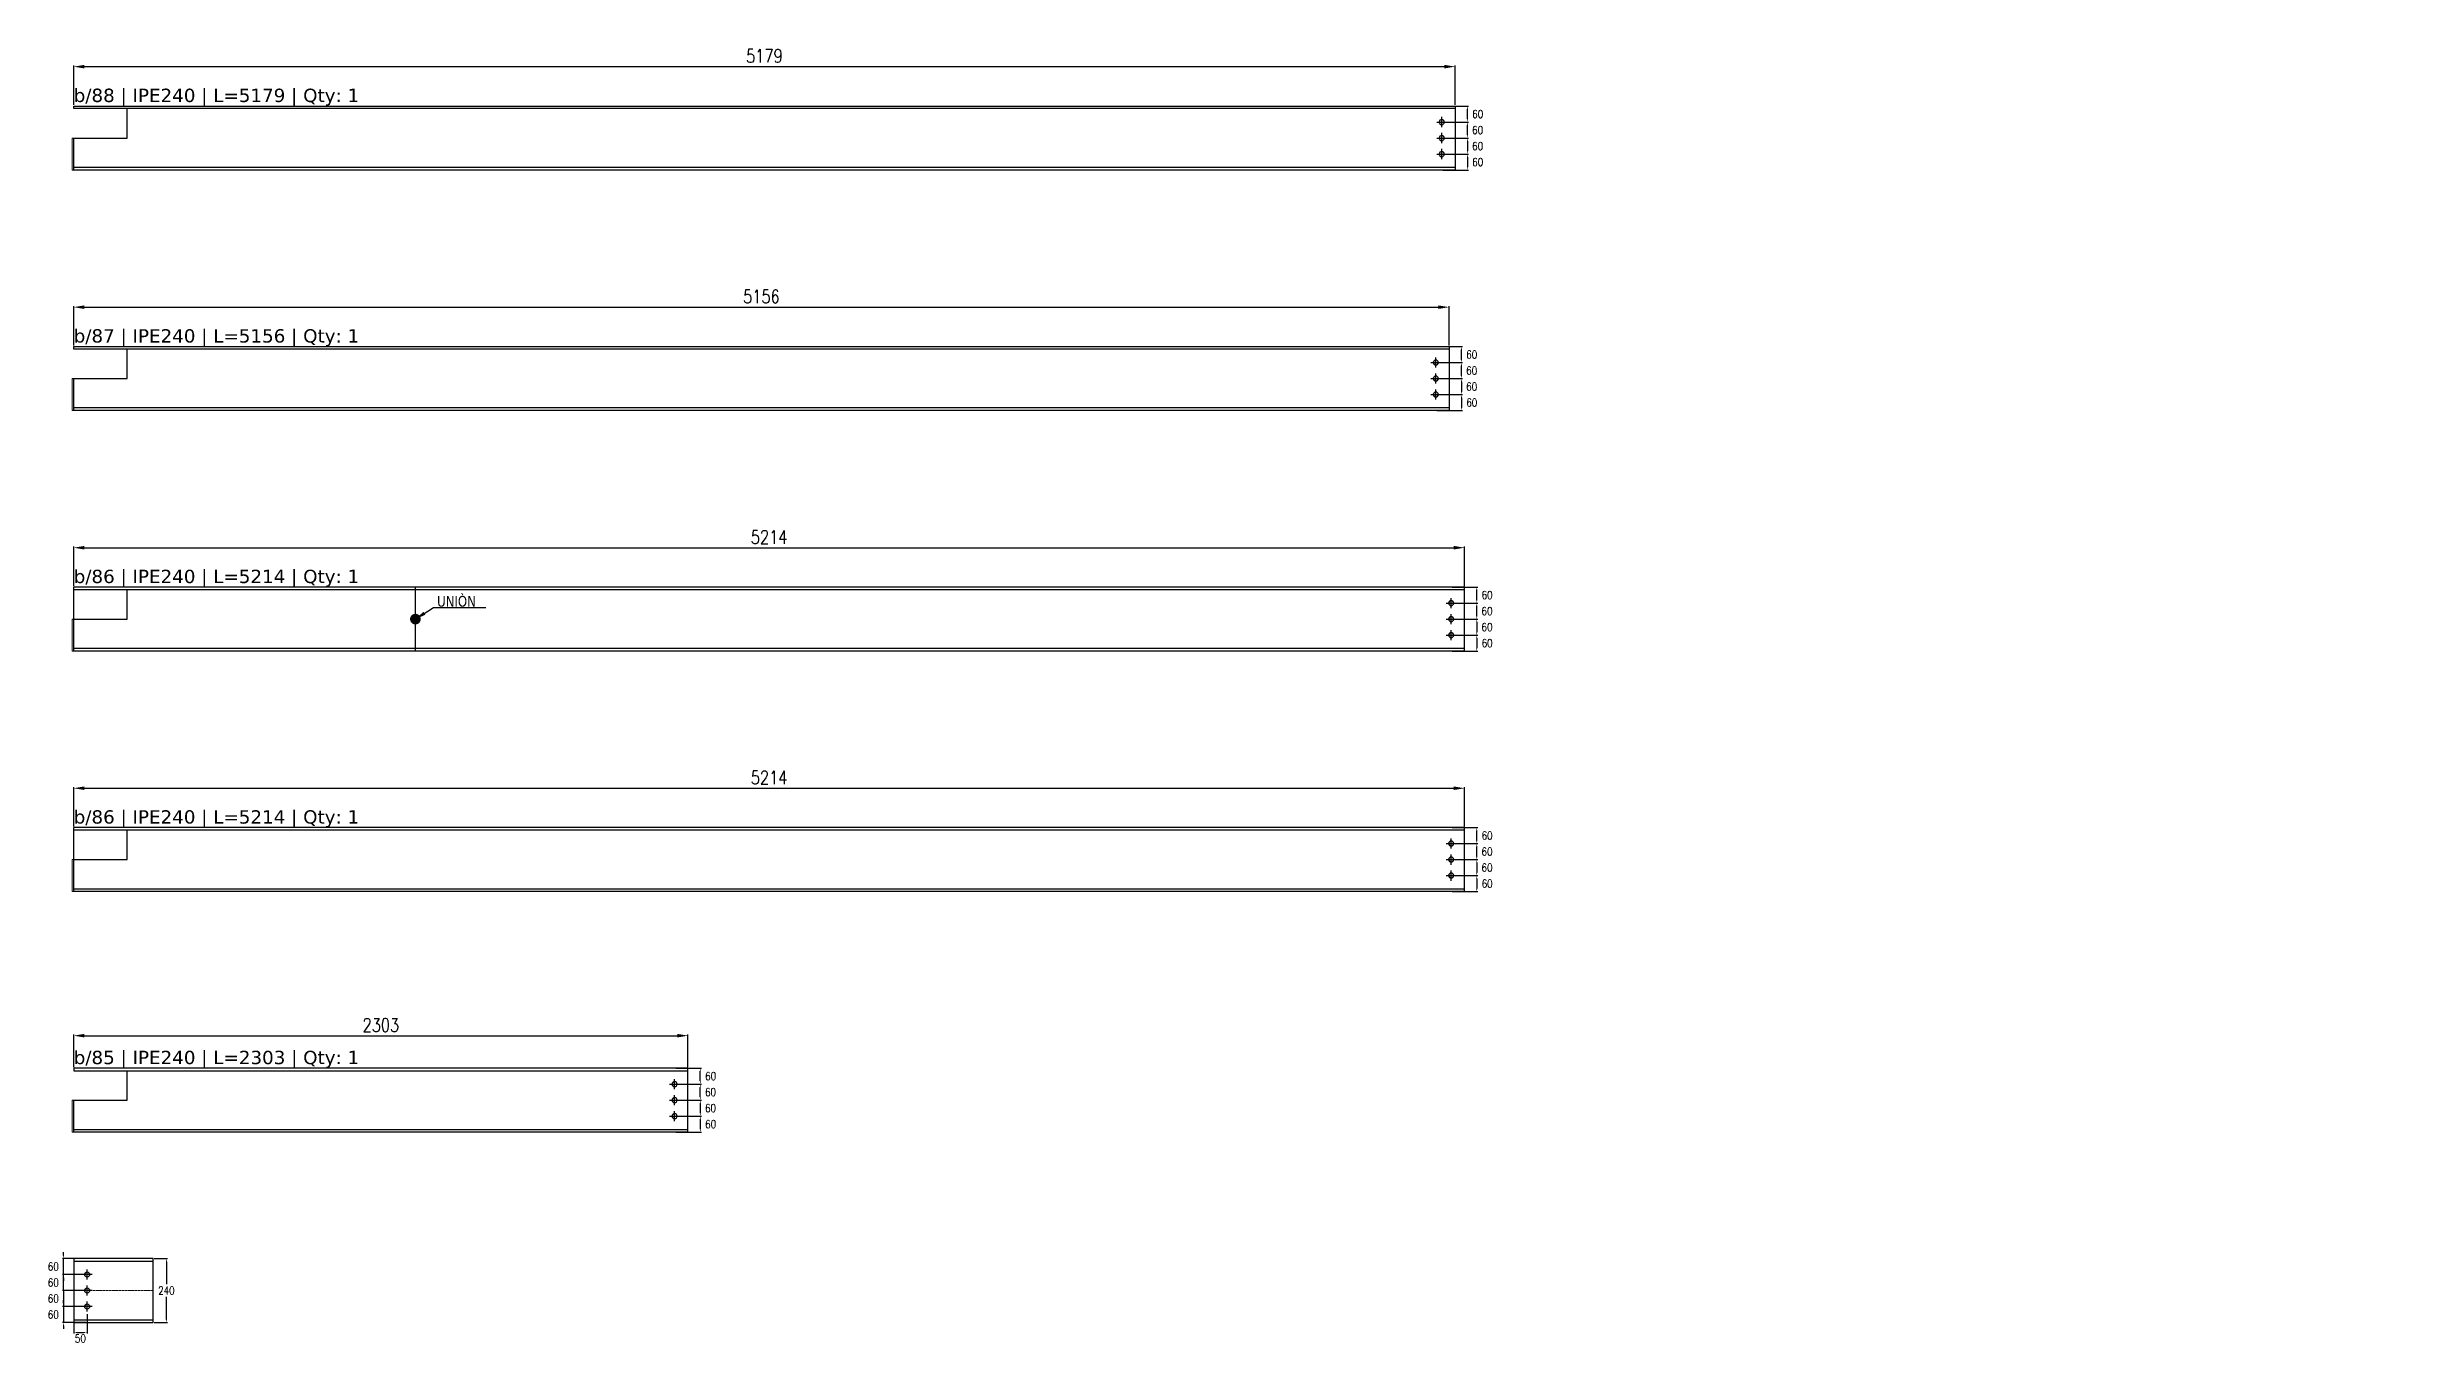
# Model space of a CAD drawing. Header units: millimetres. Extents: x -99 to 97215, y -53820 to 8574.
# Drawn here: x -99 to 8750, y -793 to 4067 of the extents above; entities that cross this region are included whole.
import ezdxf
from ezdxf.enums import TextEntityAlignment as Align

# ---------------------------------------------------------------- set-up
doc = ezdxf.new("R2010")
doc.units = ezdxf.units.MM
doc.header["$LTSCALE"] = 0.8
doc.linetypes.add('ACAD_ISO02W100', pattern=[15, 12, -3])
doc.linetypes.add('DASHDOT', pattern=[25.4, 12.7, -6.35, 0, -6.35])
for name, color, linetype in [('COTAS', 8, 'Continuous'), ('EJE', 1, 'DASHDOT'), ('EJE_PERNO', 1, 'Continuous'), ('IPE240', 2, 'Continuous'), ('PERNOS', 3, 'Continuous'), ('TXT_GEN', 3, 'Continuous'), ('UNIÒN', 4, 'Continuous')]:
    doc.layers.add(name, color=color, linetype=linetype)
doc.layers.add('P-PLATINA', color=6, linetype='Continuous', lineweight=15)
doc.styles.add('CNI_COTAS', font='romans.shx', dxfattribs={"width": 0.8})
doc.styles.add('VERDNA', font='verdana.ttf', dxfattribs={"width": 0.8})
doc.dimstyles.new('1.3', dxfattribs={"dimscale": 0, "dimtxt": 30, "dimasz": 12, "dimexe": 4, "dimexo": 4, "dimgap": 9, "dimtad": 1, "dimdec": 0, "dimzin": 4, "dimdsep": 46, "dimtxsty": 'CNI_COTAS', "dimcen": 0, "dimclrd": 256, "dimclrt": 3, "dimadec": 0, "dimazin": 0, "dimtfac": 1, "dimtdec": 0, "dimtmove": 2, "dimatfit": 0, "dimfxl": 0.05, "dimtolj": 1, "dimtzin": 0, "dimarcsym": 0})
doc.dimstyles.new('1.4', dxfattribs={"dimscale": 0, "dimtxt": 50, "dimasz": 40, "dimexe": 4, "dimexo": 4, "dimgap": 15, "dimtad": 1, "dimdec": 0, "dimzin": 4, "dimdsep": 46, "dimtxsty": 'CNI_COTAS', "dimcen": -0.09, "dimclrd": 256, "dimclrt": 3, "dimadec": 0, "dimazin": 0, "dimtfac": 1, "dimtdec": 0, "dimtmove": 2, "dimatfit": 0, "dimfxl": 0.05, "dimtolj": 1, "dimtzin": 0, "dimarcsym": 0})

# ---------------------------------------------------------------- blocks, each defined once
blk = doc.blocks.new('*D25')
at = {"layer": 'COTAS', "color": 0, "lineweight": -2, "transparency": 16777216}
for p, q in [((0.1, 244), (0.1, 365.6)), ((2302.9, 244), (2302.9, 365.6))]:
    blk.add_line(p, q, dxfattribs=at)
at = {"layer": 'COTAS', "lineweight": -2, "transparency": 16777216}
blk.add_line((40.1, 361.6), (2262.9, 361.6), dxfattribs=at)
at = {"layer": 'COTAS', "transparency": 16777216}
for points in [[(40.1, 368.3), (40.1, 355), (0.1, 361.6)], [(2262.9, 368.3), (2262.9, 355), (2302.9, 361.6)]]:
    blk.add_solid(points, dxfattribs=at)
at = {"layer": 'Defpoints', "color": 0, "transparency": 16777216}
for p in [(2302.9, 361.6), (0.1, 240), (2302.9, 240)]:
    blk.add_point(p, dxfattribs=at)
at = {"layer": 'COTAS', "color": 3, "transparency": 16777216, "insert": (1151.5, 401.6), "char_height": 50, "attachment_point": 5, "style": 'CNI_COTAS'}
blk.add_mtext('\\A1;2303', dxfattribs=at)
blk = doc.blocks.new('D19')
at = {"layer": 'EJE_PERNO', "linetype": 'Continuous'}
for p, q in [((19, 0), (-19, 0)), ((0, -19), (0, 19))]:
    blk.add_line(p, q, dxfattribs=at)
at = {"layer": 'PERNOS'}
blk.add_circle((0, 0), 9.5, dxfattribs=at)
blk = doc.blocks.new('*D55')
at = {"layer": 'COTAS', "color": 0, "lineweight": -2, "transparency": 16777216}
for p, q in [((2256.9, 180), (2353, 180)), ((2256.9, 120), (2353, 120))]:
    blk.add_line(p, q, dxfattribs=at)
at = {"layer": 'COTAS', "lineweight": -2, "transparency": 16777216}
blk.add_line((2349, 132), (2349, 168), dxfattribs=at)
at = {"layer": 'COTAS', "transparency": 16777216}
for points in [[(2347, 168), (2351, 168), (2349, 180)], [(2347, 132), (2351, 132), (2349, 120)]]:
    blk.add_solid(points, dxfattribs=at)
at = {"layer": 'Defpoints', "color": 0, "transparency": 16777216}
for p in [(2252.9, 180), (2349, 180), (2252.9, 120)]:
    blk.add_point(p, dxfattribs=at)
at = {"layer": 'COTAS', "color": 3, "transparency": 16777216, "insert": (2387.5, 150), "char_height": 30, "attachment_point": 5, "rotation": 0.2, "style": 'CNI_COTAS'}
blk.add_mtext('\\A1;60', dxfattribs=at)
blk = doc.blocks.new('*D56')
at = {"layer": 'COTAS', "color": 0, "lineweight": -2, "transparency": 16777216}
for p, q in [((2256.9, 120), (2353, 120)), ((2256.9, 60), (2353, 60))]:
    blk.add_line(p, q, dxfattribs=at)
at = {"layer": 'COTAS', "lineweight": -2, "transparency": 16777216}
blk.add_line((2349, 108), (2349, 72), dxfattribs=at)
at = {"layer": 'COTAS', "transparency": 16777216}
for points in [[(2347, 108), (2351, 108), (2349, 120)], [(2347, 72), (2351, 72), (2349, 60)]]:
    blk.add_solid(points, dxfattribs=at)
at = {"layer": 'Defpoints', "color": 0, "transparency": 16777216}
for p in [(2252.9, 120), (2252.9, 60), (2349, 60)]:
    blk.add_point(p, dxfattribs=at)
at = {"layer": 'COTAS', "color": 3, "transparency": 16777216, "insert": (2387.5, 90), "char_height": 30, "attachment_point": 5, "rotation": 0.2, "style": 'CNI_COTAS'}
blk.add_mtext('\\A1;60', dxfattribs=at)
blk = doc.blocks.new('*D26')
at = {"layer": 'COTAS', "color": 0, "lineweight": -2, "transparency": 16777216}
for p, q in [((2256.9, 240), (2353, 240)), ((2256.9, 180), (2353, 180))]:
    blk.add_line(p, q, dxfattribs=at)
at = {"layer": 'COTAS', "lineweight": -2, "transparency": 16777216}
blk.add_line((2349, 192), (2349, 228), dxfattribs=at)
at = {"layer": 'COTAS', "transparency": 16777216}
for points in [[(2347, 228), (2351, 228), (2349, 240)], [(2347, 192), (2351, 192), (2349, 180)]]:
    blk.add_solid(points, dxfattribs=at)
at = {"layer": 'Defpoints', "color": 0, "transparency": 16777216}
for p in [(2252.9, 240), (2252.9, 180), (2349, 240)]:
    blk.add_point(p, dxfattribs=at)
at = {"layer": 'COTAS', "color": 3, "transparency": 16777216, "insert": (2387.8, 210), "char_height": 30, "attachment_point": 5, "rotation": 0.2, "style": 'CNI_COTAS'}
blk.add_mtext('\\A1;60', dxfattribs=at)
blk = doc.blocks.new('*D57')
at = {"layer": 'COTAS', "color": 0, "lineweight": -2, "transparency": 16777216}
for p, q in [((2256.9, 60), (2353, 60)), ((2256.9, 0), (2353, 0))]:
    blk.add_line(p, q, dxfattribs=at)
at = {"layer": 'COTAS', "lineweight": -2, "transparency": 16777216}
blk.add_line((2349, 48), (2349, 12), dxfattribs=at)
at = {"layer": 'COTAS', "transparency": 16777216}
for points in [[(2347, 48), (2351, 48), (2349, 60)], [(2347, 12), (2351, 12), (2349, 0)]]:
    blk.add_solid(points, dxfattribs=at)
at = {"layer": 'Defpoints', "color": 0, "transparency": 16777216}
for p in [(2252.9, 60), (2252.9, 0), (2349, 0)]:
    blk.add_point(p, dxfattribs=at)
at = {"layer": 'COTAS', "color": 3, "transparency": 16777216, "insert": (2387.9, 30), "char_height": 30, "attachment_point": 5, "rotation": 0.2, "style": 'CNI_COTAS'}
blk.add_mtext('\\A1;60', dxfattribs=at)
blk = doc.blocks.new('*D58')
at = {"layer": 'COTAS', "color": 0, "lineweight": -2, "transparency": 16777216}
for p, q in [((5167.9, 1081.6), (5263.9, 1081.6)), ((5167.9, 1021.6), (5263.9, 1021.6))]:
    blk.add_line(p, q, dxfattribs=at)
at = {"layer": 'COTAS', "lineweight": -2, "transparency": 16777216}
blk.add_line((5259.9, 1033.6), (5259.9, 1069.6), dxfattribs=at)
at = {"layer": 'COTAS', "transparency": 16777216}
for points in [[(5257.9, 1069.6), (5261.9, 1069.6), (5259.9, 1081.6)], [(5257.9, 1033.6), (5261.9, 1033.6), (5259.9, 1021.6)]]:
    blk.add_solid(points, dxfattribs=at)
at = {"layer": 'Defpoints', "color": 0, "transparency": 16777216}
for p in [(5163.9, 1081.6), (5259.9, 1081.6), (5163.9, 1021.6)]:
    blk.add_point(p, dxfattribs=at)
at = {"layer": 'COTAS', "color": 3, "transparency": 16777216, "insert": (5298.4, 1051.6), "char_height": 30, "attachment_point": 5, "rotation": 0.2, "style": 'CNI_COTAS'}
blk.add_mtext('\\A1;60', dxfattribs=at)
blk = doc.blocks.new('*D59')
at = {"layer": 'COTAS', "color": 0, "lineweight": -2, "transparency": 16777216}
for p, q in [((5167.9, 1021.6), (5263.9, 1021.6)), ((5167.9, 961.6), (5263.9, 961.6))]:
    blk.add_line(p, q, dxfattribs=at)
at = {"layer": 'COTAS', "lineweight": -2, "transparency": 16777216}
blk.add_line((5259.9, 1009.6), (5259.9, 973.6), dxfattribs=at)
at = {"layer": 'COTAS', "transparency": 16777216}
for points in [[(5257.9, 1009.6), (5261.9, 1009.6), (5259.9, 1021.6)], [(5257.9, 973.6), (5261.9, 973.6), (5259.9, 961.6)]]:
    blk.add_solid(points, dxfattribs=at)
at = {"layer": 'Defpoints', "color": 0, "transparency": 16777216}
for p in [(5163.9, 1021.6), (5163.9, 961.6), (5259.9, 961.6)]:
    blk.add_point(p, dxfattribs=at)
at = {"layer": 'COTAS', "color": 3, "transparency": 16777216, "insert": (5298.4, 991.6), "char_height": 30, "attachment_point": 5, "rotation": 0.2, "style": 'CNI_COTAS'}
blk.add_mtext('\\A1;60', dxfattribs=at)
blk = doc.blocks.new('*D27')
at = {"layer": 'COTAS', "color": 0, "lineweight": -2, "transparency": 16777216}
for p, q in [((5167.9, 1141.6), (5263.9, 1141.6)), ((5167.9, 1081.6), (5263.9, 1081.6))]:
    blk.add_line(p, q, dxfattribs=at)
at = {"layer": 'COTAS', "lineweight": -2, "transparency": 16777216}
blk.add_line((5259.9, 1093.6), (5259.9, 1129.6), dxfattribs=at)
at = {"layer": 'COTAS', "transparency": 16777216}
for points in [[(5257.9, 1129.6), (5261.9, 1129.6), (5259.9, 1141.6)], [(5257.9, 1093.6), (5261.9, 1093.6), (5259.9, 1081.6)]]:
    blk.add_solid(points, dxfattribs=at)
at = {"layer": 'Defpoints', "color": 0, "transparency": 16777216}
for p in [(5163.9, 1141.6), (5163.9, 1081.6), (5259.9, 1141.6)]:
    blk.add_point(p, dxfattribs=at)
at = {"layer": 'COTAS', "color": 3, "transparency": 16777216, "insert": (5298.7, 1111.6), "char_height": 30, "attachment_point": 5, "rotation": 0.2, "style": 'CNI_COTAS'}
blk.add_mtext('\\A1;60', dxfattribs=at)
blk = doc.blocks.new('*D60')
at = {"layer": 'COTAS', "color": 0, "lineweight": -2, "transparency": 16777216}
for p, q in [((5167.9, 961.6), (5263.9, 961.6)), ((5167.9, 901.6), (5263.9, 901.6))]:
    blk.add_line(p, q, dxfattribs=at)
at = {"layer": 'COTAS', "lineweight": -2, "transparency": 16777216}
blk.add_line((5259.9, 949.6), (5259.9, 913.6), dxfattribs=at)
at = {"layer": 'COTAS', "transparency": 16777216}
for points in [[(5257.9, 949.6), (5261.9, 949.6), (5259.9, 961.6)], [(5257.9, 913.6), (5261.9, 913.6), (5259.9, 901.6)]]:
    blk.add_solid(points, dxfattribs=at)
at = {"layer": 'Defpoints', "color": 0, "transparency": 16777216}
for p in [(5163.9, 961.6), (5163.9, 901.6), (5259.9, 901.6)]:
    blk.add_point(p, dxfattribs=at)
at = {"layer": 'COTAS', "color": 3, "transparency": 16777216, "insert": (5298.9, 931.6), "char_height": 30, "attachment_point": 5, "rotation": 0.2, "style": 'CNI_COTAS'}
blk.add_mtext('\\A1;60', dxfattribs=at)
blk = doc.blocks.new('*D61')
at = {"layer": 'COTAS', "color": 0, "lineweight": -2, "transparency": 16777216}
for p, q in [((0, 1145.6), (0, 1293.1)), ((5213.9, 1145.6), (5213.9, 1293.1))]:
    blk.add_line(p, q, dxfattribs=at)
at = {"layer": 'COTAS', "lineweight": -2, "transparency": 16777216}
blk.add_line((40, 1289.1), (5173.9, 1289.1), dxfattribs=at)
at = {"layer": 'COTAS', "transparency": 16777216}
for points in [[(40, 1295.8), (40, 1282.5), (0, 1289.1)], [(5173.9, 1295.8), (5173.9, 1282.5), (5213.9, 1289.1)]]:
    blk.add_solid(points, dxfattribs=at)
at = {"layer": 'Defpoints', "color": 0, "transparency": 16777216}
for p in [(5213.9, 1289.1), (0, 1141.6), (5213.9, 1141.6)]:
    blk.add_point(p, dxfattribs=at)
at = {"layer": 'COTAS', "color": 3, "transparency": 16777216, "insert": (2606.9, 1329.1), "char_height": 50, "attachment_point": 5, "style": 'CNI_COTAS'}
blk.add_mtext('\\A1;5214', dxfattribs=at)
blk = doc.blocks.new('*D62')
at = {"layer": 'COTAS', "color": 0, "lineweight": -2, "transparency": 16777216}
for p, q in [((5167.9, 1983.1), (5263.9, 1983.1)), ((5167.9, 1923.1), (5263.9, 1923.1))]:
    blk.add_line(p, q, dxfattribs=at)
at = {"layer": 'COTAS', "lineweight": -2, "transparency": 16777216}
blk.add_line((5259.9, 1935.1), (5259.9, 1971.1), dxfattribs=at)
at = {"layer": 'COTAS', "transparency": 16777216}
for points in [[(5257.9, 1971.1), (5261.9, 1971.1), (5259.9, 1983.1)], [(5257.9, 1935.1), (5261.9, 1935.1), (5259.9, 1923.1)]]:
    blk.add_solid(points, dxfattribs=at)
at = {"layer": 'Defpoints', "color": 0, "transparency": 16777216}
for p in [(5163.9, 1983.1), (5259.9, 1983.1), (5163.9, 1923.1)]:
    blk.add_point(p, dxfattribs=at)
at = {"layer": 'COTAS', "color": 3, "transparency": 16777216, "insert": (5298.4, 1953.1), "char_height": 30, "attachment_point": 5, "rotation": 0.2, "style": 'CNI_COTAS'}
blk.add_mtext('\\A1;60', dxfattribs=at)
blk = doc.blocks.new('*D63')
at = {"layer": 'COTAS', "color": 0, "lineweight": -2, "transparency": 16777216}
for p, q in [((5167.9, 1923.1), (5263.9, 1923.1)), ((5167.9, 1863.1), (5263.9, 1863.1))]:
    blk.add_line(p, q, dxfattribs=at)
at = {"layer": 'COTAS', "lineweight": -2, "transparency": 16777216}
blk.add_line((5259.9, 1911.1), (5259.9, 1875.1), dxfattribs=at)
at = {"layer": 'COTAS', "transparency": 16777216}
for points in [[(5257.9, 1911.1), (5261.9, 1911.1), (5259.9, 1923.1)], [(5257.9, 1875.1), (5261.9, 1875.1), (5259.9, 1863.1)]]:
    blk.add_solid(points, dxfattribs=at)
at = {"layer": 'Defpoints', "color": 0, "transparency": 16777216}
for p in [(5163.9, 1923.1), (5163.9, 1863.1), (5259.9, 1863.1)]:
    blk.add_point(p, dxfattribs=at)
at = {"layer": 'COTAS', "color": 3, "transparency": 16777216, "insert": (5298.4, 1893.1), "char_height": 30, "attachment_point": 5, "rotation": 0.2, "style": 'CNI_COTAS'}
blk.add_mtext('\\A1;60', dxfattribs=at)
blk = doc.blocks.new('*D28')
at = {"layer": 'COTAS', "color": 0, "lineweight": -2, "transparency": 16777216}
for p, q in [((5167.9, 2043.1), (5263.9, 2043.1)), ((5167.9, 1983.1), (5263.9, 1983.1))]:
    blk.add_line(p, q, dxfattribs=at)
at = {"layer": 'COTAS', "lineweight": -2, "transparency": 16777216}
blk.add_line((5259.9, 1995.1), (5259.9, 2031.1), dxfattribs=at)
at = {"layer": 'COTAS', "transparency": 16777216}
for points in [[(5257.9, 2031.1), (5261.9, 2031.1), (5259.9, 2043.1)], [(5257.9, 1995.1), (5261.9, 1995.1), (5259.9, 1983.1)]]:
    blk.add_solid(points, dxfattribs=at)
at = {"layer": 'Defpoints', "color": 0, "transparency": 16777216}
for p in [(5163.9, 2043.1), (5259.9, 2043.1), (5163.9, 1983.1)]:
    blk.add_point(p, dxfattribs=at)
at = {"layer": 'COTAS', "color": 3, "transparency": 16777216, "insert": (5298.7, 2013.1), "char_height": 30, "attachment_point": 5, "rotation": 0.2, "style": 'CNI_COTAS'}
blk.add_mtext('\\A1;60', dxfattribs=at)
blk = doc.blocks.new('*D64')
at = {"layer": 'COTAS', "color": 0, "lineweight": -2, "transparency": 16777216}
for p, q in [((5167.9, 1863.1), (5263.9, 1863.1)), ((5167.9, 1803.1), (5263.9, 1803.1))]:
    blk.add_line(p, q, dxfattribs=at)
at = {"layer": 'COTAS', "lineweight": -2, "transparency": 16777216}
blk.add_line((5259.9, 1851.1), (5259.9, 1815.1), dxfattribs=at)
at = {"layer": 'COTAS', "transparency": 16777216}
for points in [[(5257.9, 1851.1), (5261.9, 1851.1), (5259.9, 1863.1)], [(5257.9, 1815.1), (5261.9, 1815.1), (5259.9, 1803.1)]]:
    blk.add_solid(points, dxfattribs=at)
at = {"layer": 'Defpoints', "color": 0, "transparency": 16777216}
for p in [(5163.9, 1863.1), (5163.9, 1803.1), (5259.9, 1803.1)]:
    blk.add_point(p, dxfattribs=at)
at = {"layer": 'COTAS', "color": 3, "transparency": 16777216, "insert": (5298.9, 1833.1), "char_height": 30, "attachment_point": 5, "rotation": 0.2, "style": 'CNI_COTAS'}
blk.add_mtext('\\A1;60', dxfattribs=at)
blk = doc.blocks.new('*D65')
at = {"layer": 'COTAS', "color": 0, "lineweight": -2, "transparency": 16777216}
for p, q in [((0, 2047.1), (0, 2194.7)), ((5213.9, 2047.1), (5213.9, 2194.7))]:
    blk.add_line(p, q, dxfattribs=at)
at = {"layer": 'COTAS', "lineweight": -2, "transparency": 16777216}
blk.add_line((40, 2190.7), (5173.9, 2190.7), dxfattribs=at)
at = {"layer": 'COTAS', "transparency": 16777216}
for points in [[(40, 2197.4), (40, 2184), (0, 2190.7)], [(5173.9, 2197.4), (5173.9, 2184), (5213.9, 2190.7)]]:
    blk.add_solid(points, dxfattribs=at)
at = {"layer": 'Defpoints', "color": 0, "transparency": 16777216}
for p in [(5213.9, 2190.7), (0, 2043.1), (5213.9, 2043.1)]:
    blk.add_point(p, dxfattribs=at)
at = {"layer": 'COTAS', "color": 3, "transparency": 16777216, "insert": (2606.9, 2230.7), "char_height": 50, "attachment_point": 5, "style": 'CNI_COTAS'}
blk.add_mtext('\\A1;5214', dxfattribs=at)
blk = doc.blocks.new('*D66')
at = {"layer": 'COTAS', "color": 0, "lineweight": -2, "transparency": 16777216}
for p, q in [((5110.3, 2884.7), (5206.3, 2884.7)), ((5110.3, 2824.7), (5206.3, 2824.7))]:
    blk.add_line(p, q, dxfattribs=at)
at = {"layer": 'COTAS', "lineweight": -2, "transparency": 16777216}
blk.add_line((5202.3, 2836.7), (5202.3, 2872.7), dxfattribs=at)
at = {"layer": 'COTAS', "transparency": 16777216}
for points in [[(5200.3, 2872.7), (5204.3, 2872.7), (5202.3, 2884.7)], [(5200.3, 2836.7), (5204.3, 2836.7), (5202.3, 2824.7)]]:
    blk.add_solid(points, dxfattribs=at)
at = {"layer": 'Defpoints', "color": 0, "transparency": 16777216}
for p in [(5106.3, 2884.7), (5202.3, 2884.7), (5106.3, 2824.7)]:
    blk.add_point(p, dxfattribs=at)
at = {"layer": 'COTAS', "color": 3, "transparency": 16777216, "insert": (5240.8, 2854.7), "char_height": 30, "attachment_point": 5, "rotation": 0.2, "style": 'CNI_COTAS'}
blk.add_mtext('\\A1;60', dxfattribs=at)
blk = doc.blocks.new('*D67')
at = {"layer": 'COTAS', "color": 0, "lineweight": -2, "transparency": 16777216}
for p, q in [((5110.3, 2824.7), (5206.3, 2824.7)), ((5110.3, 2764.7), (5206.3, 2764.7))]:
    blk.add_line(p, q, dxfattribs=at)
at = {"layer": 'COTAS', "lineweight": -2, "transparency": 16777216}
blk.add_line((5202.3, 2812.7), (5202.3, 2776.7), dxfattribs=at)
at = {"layer": 'COTAS', "transparency": 16777216}
for points in [[(5200.3, 2812.7), (5204.3, 2812.7), (5202.3, 2824.7)], [(5200.3, 2776.7), (5204.3, 2776.7), (5202.3, 2764.7)]]:
    blk.add_solid(points, dxfattribs=at)
at = {"layer": 'Defpoints', "color": 0, "transparency": 16777216}
for p in [(5106.3, 2824.7), (5106.3, 2764.7), (5202.3, 2764.7)]:
    blk.add_point(p, dxfattribs=at)
at = {"layer": 'COTAS', "color": 3, "transparency": 16777216, "insert": (5240.8, 2794.7), "char_height": 30, "attachment_point": 5, "rotation": 0.2, "style": 'CNI_COTAS'}
blk.add_mtext('\\A1;60', dxfattribs=at)
blk = doc.blocks.new('*D29')
at = {"layer": 'COTAS', "color": 0, "lineweight": -2, "transparency": 16777216}
for p, q in [((5110.3, 2944.7), (5206.3, 2944.7)), ((5110.3, 2884.7), (5206.3, 2884.7))]:
    blk.add_line(p, q, dxfattribs=at)
at = {"layer": 'COTAS', "lineweight": -2, "transparency": 16777216}
blk.add_line((5202.3, 2896.7), (5202.3, 2932.7), dxfattribs=at)
at = {"layer": 'COTAS', "transparency": 16777216}
for points in [[(5200.3, 2932.7), (5204.3, 2932.7), (5202.3, 2944.7)], [(5200.3, 2896.7), (5204.3, 2896.7), (5202.3, 2884.7)]]:
    blk.add_solid(points, dxfattribs=at)
at = {"layer": 'Defpoints', "color": 0, "transparency": 16777216}
for p in [(5106.3, 2944.7), (5202.3, 2944.7), (5106.3, 2884.7)]:
    blk.add_point(p, dxfattribs=at)
at = {"layer": 'COTAS', "color": 3, "transparency": 16777216, "insert": (5241.1, 2914.7), "char_height": 30, "attachment_point": 5, "rotation": 0.2, "style": 'CNI_COTAS'}
blk.add_mtext('\\A1;60', dxfattribs=at)
blk = doc.blocks.new('*D68')
at = {"layer": 'COTAS', "color": 0, "lineweight": -2, "transparency": 16777216}
for p, q in [((5110.3, 2764.7), (5206.3, 2764.7)), ((5110.3, 2704.7), (5206.3, 2704.7))]:
    blk.add_line(p, q, dxfattribs=at)
at = {"layer": 'COTAS', "lineweight": -2, "transparency": 16777216}
blk.add_line((5202.3, 2752.7), (5202.3, 2716.7), dxfattribs=at)
at = {"layer": 'COTAS', "transparency": 16777216}
for points in [[(5200.3, 2752.7), (5204.3, 2752.7), (5202.3, 2764.7)], [(5200.3, 2716.7), (5204.3, 2716.7), (5202.3, 2704.7)]]:
    blk.add_solid(points, dxfattribs=at)
at = {"layer": 'Defpoints', "color": 0, "transparency": 16777216}
for p in [(5106.3, 2764.7), (5106.3, 2704.7), (5202.3, 2704.7)]:
    blk.add_point(p, dxfattribs=at)
at = {"layer": 'COTAS', "color": 3, "transparency": 16777216, "insert": (5241.3, 2734.7), "char_height": 30, "attachment_point": 5, "rotation": 0.2, "style": 'CNI_COTAS'}
blk.add_mtext('\\A1;60', dxfattribs=at)
blk = doc.blocks.new('*D30')
at = {"layer": 'COTAS', "color": 0, "lineweight": -2, "transparency": 16777216}
for p, q in [((0, 2948.7), (0, 3096.3)), ((5156.3, 2948.7), (5156.3, 3096.3))]:
    blk.add_line(p, q, dxfattribs=at)
at = {"layer": 'COTAS', "lineweight": -2, "transparency": 16777216}
blk.add_line((40, 3092.3), (5116.3, 3092.3), dxfattribs=at)
at = {"layer": 'COTAS', "transparency": 16777216}
for points in [[(40, 3098.9), (40, 3085.6), (0, 3092.3)], [(5116.3, 3098.9), (5116.3, 3085.6), (5156.3, 3092.3)]]:
    blk.add_solid(points, dxfattribs=at)
at = {"layer": 'Defpoints', "color": 0, "transparency": 16777216}
for p in [(5156.3, 3092.3), (0, 2944.7), (5156.3, 2944.7)]:
    blk.add_point(p, dxfattribs=at)
at = {"layer": 'COTAS', "color": 3, "transparency": 16777216, "insert": (2578.1, 3132.3), "char_height": 50, "attachment_point": 5, "style": 'CNI_COTAS'}
blk.add_mtext('\\A1;5156', dxfattribs=at)
blk = doc.blocks.new('*D69')
at = {"layer": 'COTAS', "color": 0, "lineweight": -2, "transparency": 16777216}
for p, q in [((5132.6, 3786.2), (5228.7, 3786.2)), ((5132.6, 3726.2), (5228.7, 3726.2))]:
    blk.add_line(p, q, dxfattribs=at)
at = {"layer": 'COTAS', "lineweight": -2, "transparency": 16777216}
blk.add_line((5224.7, 3738.2), (5224.7, 3774.2), dxfattribs=at)
at = {"layer": 'COTAS', "transparency": 16777216}
for points in [[(5222.7, 3774.2), (5226.7, 3774.2), (5224.7, 3786.2)], [(5222.7, 3738.2), (5226.7, 3738.2), (5224.7, 3726.2)]]:
    blk.add_solid(points, dxfattribs=at)
at = {"layer": 'Defpoints', "color": 0, "transparency": 16777216}
for p in [(5128.6, 3786.2), (5128.6, 3726.2), (5224.7, 3786.2)]:
    blk.add_point(p, dxfattribs=at)
at = {"layer": 'COTAS', "color": 3, "transparency": 16777216, "insert": (5263.1, 3756.2), "char_height": 30, "attachment_point": 5, "rotation": 0.2, "style": 'CNI_COTAS'}
blk.add_mtext('\\A1;60', dxfattribs=at)
blk = doc.blocks.new('*D70')
at = {"layer": 'COTAS', "color": 0, "lineweight": -2, "transparency": 16777216}
for p, q in [((5132.6, 3726.2), (5228.7, 3726.2)), ((5132.6, 3666.2), (5228.7, 3666.2))]:
    blk.add_line(p, q, dxfattribs=at)
at = {"layer": 'COTAS', "lineweight": -2, "transparency": 16777216}
blk.add_line((5224.7, 3714.2), (5224.7, 3678.2), dxfattribs=at)
at = {"layer": 'COTAS', "transparency": 16777216}
for points in [[(5222.7, 3714.2), (5226.7, 3714.2), (5224.7, 3726.2)], [(5222.7, 3678.2), (5226.7, 3678.2), (5224.7, 3666.2)]]:
    blk.add_solid(points, dxfattribs=at)
at = {"layer": 'Defpoints', "color": 0, "transparency": 16777216}
for p in [(5128.6, 3726.2), (5128.6, 3666.2), (5224.7, 3666.2)]:
    blk.add_point(p, dxfattribs=at)
at = {"layer": 'COTAS', "color": 3, "transparency": 16777216, "insert": (5263.1, 3696.2), "char_height": 30, "attachment_point": 5, "rotation": 0.2, "style": 'CNI_COTAS'}
blk.add_mtext('\\A1;60', dxfattribs=at)
blk = doc.blocks.new('*D31')
at = {"layer": 'COTAS', "color": 0, "lineweight": -2, "transparency": 16777216}
for p, q in [((5132.6, 3846.2), (5228.7, 3846.2)), ((5132.6, 3786.2), (5228.7, 3786.2))]:
    blk.add_line(p, q, dxfattribs=at)
at = {"layer": 'COTAS', "lineweight": -2, "transparency": 16777216}
blk.add_line((5224.7, 3798.2), (5224.7, 3834.2), dxfattribs=at)
at = {"layer": 'COTAS', "transparency": 16777216}
for points in [[(5222.7, 3834.2), (5226.7, 3834.2), (5224.7, 3846.2)], [(5222.7, 3798.2), (5226.7, 3798.2), (5224.7, 3786.2)]]:
    blk.add_solid(points, dxfattribs=at)
at = {"layer": 'Defpoints', "color": 0, "transparency": 16777216}
for p in [(5128.6, 3846.2), (5224.7, 3846.2), (5128.6, 3786.2)]:
    blk.add_point(p, dxfattribs=at)
at = {"layer": 'COTAS', "color": 3, "transparency": 16777216, "insert": (5263.5, 3816.2), "char_height": 30, "attachment_point": 5, "rotation": 0.2, "style": 'CNI_COTAS'}
blk.add_mtext('\\A1;60', dxfattribs=at)
blk = doc.blocks.new('*D71')
at = {"layer": 'COTAS', "color": 0, "lineweight": -2, "transparency": 16777216}
for p, q in [((5132.6, 3666.2), (5228.7, 3666.2)), ((5132.6, 3606.2), (5228.7, 3606.2))]:
    blk.add_line(p, q, dxfattribs=at)
at = {"layer": 'COTAS', "lineweight": -2, "transparency": 16777216}
blk.add_line((5224.7, 3654.2), (5224.7, 3618.2), dxfattribs=at)
at = {"layer": 'COTAS', "transparency": 16777216}
for points in [[(5222.7, 3654.2), (5226.7, 3654.2), (5224.7, 3666.2)], [(5222.7, 3618.2), (5226.7, 3618.2), (5224.7, 3606.2)]]:
    blk.add_solid(points, dxfattribs=at)
at = {"layer": 'Defpoints', "color": 0, "transparency": 16777216}
for p in [(5128.6, 3666.2), (5128.6, 3606.2), (5224.7, 3606.2)]:
    blk.add_point(p, dxfattribs=at)
at = {"layer": 'COTAS', "color": 3, "transparency": 16777216, "insert": (5263.6, 3636.2), "char_height": 30, "attachment_point": 5, "rotation": 0.2, "style": 'CNI_COTAS'}
blk.add_mtext('\\A1;60', dxfattribs=at)
blk = doc.blocks.new('*D32')
at = {"layer": 'COTAS', "color": 0, "lineweight": -2, "transparency": 16777216}
for p, q in [((0, 3850.2), (0, 3997.8)), ((5178.6, 3850.2), (5178.6, 3997.8))]:
    blk.add_line(p, q, dxfattribs=at)
at = {"layer": 'COTAS', "lineweight": -2, "transparency": 16777216}
blk.add_line((40, 3993.8), (5138.6, 3993.8), dxfattribs=at)
at = {"layer": 'COTAS', "transparency": 16777216}
for points in [[(40, 4000.5), (40, 3987.1), (0, 3993.8)], [(5138.6, 4000.5), (5138.6, 3987.1), (5178.6, 3993.8)]]:
    blk.add_solid(points, dxfattribs=at)
at = {"layer": 'Defpoints', "color": 0, "transparency": 16777216}
for p in [(5178.6, 3993.8), (0, 3846.2), (5178.6, 3846.2)]:
    blk.add_point(p, dxfattribs=at)
at = {"layer": 'COTAS', "color": 3, "transparency": 16777216, "insert": (2589.3, 4033.8), "char_height": 50, "attachment_point": 5, "style": 'CNI_COTAS'}
blk.add_mtext('\\A1;5179', dxfattribs=at)
blk = doc.blocks.new('*D150')
at = {"layer": 'COTAS', "color": 0, "lineweight": -2, "transparency": 16777216}
for p, q in [((301.9, -473.6), (351.6, -473.6)), ((301.9, -713.6), (351.6, -713.6))]:
    blk.add_line(p, q, dxfattribs=at)
at = {"layer": 'COTAS', "lineweight": -2, "transparency": 16777216}
for p, q in [((347.6, -485.6), (347.6, -569.6)), ((347.6, -701.6), (347.6, -617.6))]:
    blk.add_line(p, q, dxfattribs=at)
at = {"layer": 'COTAS', "transparency": 16777216}
for points in [[(345.6, -485.6), (349.6, -485.6), (347.6, -473.6)], [(345.6, -701.6), (349.6, -701.6), (347.6, -713.6)]]:
    blk.add_solid(points, dxfattribs=at)
at = {"layer": 'Defpoints', "color": 0, "transparency": 16777216}
for p in [(297.9, -473.6), (297.9, -713.6), (347.6, -713.6)]:
    blk.add_point(p, dxfattribs=at)
at = {"layer": 'COTAS', "color": 3, "transparency": 16777216, "insert": (347.6, -593.6), "char_height": 30, "attachment_point": 5, "rotation": 0.2, "style": 'CNI_COTAS'}
blk.add_mtext('\\A1;240', dxfattribs=at)
blk = doc.blocks.new('*D149')
at = {"layer": 'COTAS', "color": 0, "lineweight": -2, "transparency": 16777216}
for p, q in [((0, -657.6), (0, -754.9)), ((50, -682.1), (50, -754.9))]:
    blk.add_line(p, q, dxfattribs=at)
at = {"layer": 'COTAS', "lineweight": -2, "transparency": 16777216}
blk.add_line((12, -750.9), (38, -750.9), dxfattribs=at)
at = {"layer": 'COTAS', "transparency": 16777216}
for points in [[(12, -748.9), (12, -752.9), (0, -750.9)], [(38, -748.9), (38, -752.9), (50, -750.9)]]:
    blk.add_solid(points, dxfattribs=at)
at = {"layer": 'Defpoints', "color": 0, "transparency": 16777216}
for p in [(0, -653.6), (50, -678.1), (50, -750.9)]:
    blk.add_point(p, dxfattribs=at)
at = {"layer": 'COTAS', "color": 3, "transparency": 16777216, "insert": (25, -773.4), "char_height": 30, "attachment_point": 5, "rotation": 0.2, "style": 'CNI_COTAS'}
blk.add_mtext('\\A1;50', dxfattribs=at)
blk = doc.blocks.new('*D151')
at = {"layer": 'COTAS', "color": 0, "lineweight": -2, "transparency": 16777216}
for p, q in [((46, -593.6), (-42, -593.6)), ((46, -653.6), (-42, -653.6))]:
    blk.add_line(p, q, dxfattribs=at)
at = {"layer": 'COTAS', "lineweight": -2, "transparency": 16777216}
for p, q in [((-38, -581.6), (-38, -569.6)), ((-38, -593.6), (-38, -653.6)), ((-38, -665.6), (-38, -677.6))]:
    blk.add_line(p, q, dxfattribs=at)
at = {"layer": 'COTAS', "transparency": 16777216}
for points in [[(-40, -581.6), (-36, -581.6), (-38, -593.6)], [(-40, -665.6), (-36, -665.6), (-38, -653.6)]]:
    blk.add_solid(points, dxfattribs=at)
at = {"layer": 'Defpoints', "color": 0, "transparency": 16777216}
for p in [(50, -593.6), (-38, -653.6), (50, -653.6)]:
    blk.add_point(p, dxfattribs=at)
at = {"layer": 'COTAS', "color": 3, "transparency": 16777216, "insert": (-76.5, -623.6), "char_height": 30, "attachment_point": 5, "rotation": 0.2, "style": 'CNI_COTAS'}
blk.add_mtext('\\A1;60', dxfattribs=at)
blk = doc.blocks.new('*D152')
at = {"layer": 'COTAS', "lineweight": -2, "transparency": 16777216}
for p, q in [((-38, -521.6), (-38, -509.6)), ((-38, -593.6), (-38, -533.6)), ((-38, -605.6), (-38, -617.6))]:
    blk.add_line(p, q, dxfattribs=at)
at = {"layer": 'COTAS', "color": 0, "lineweight": -2, "transparency": 16777216}
for p, q in [((46, -533.6), (-42, -533.6)), ((46, -593.6), (-42, -593.6))]:
    blk.add_line(p, q, dxfattribs=at)
at = {"layer": 'COTAS', "transparency": 16777216}
for points in [[(-40, -521.6), (-36, -521.6), (-38, -533.6)], [(-40, -605.6), (-36, -605.6), (-38, -593.6)]]:
    blk.add_solid(points, dxfattribs=at)
at = {"layer": 'Defpoints', "color": 0, "transparency": 16777216}
for p in [(-38, -533.6), (50, -533.6), (50, -593.6)]:
    blk.add_point(p, dxfattribs=at)
at = {"layer": 'COTAS', "color": 3, "transparency": 16777216, "insert": (-76.5, -563.6), "char_height": 30, "attachment_point": 5, "rotation": 0.2, "style": 'CNI_COTAS'}
blk.add_mtext('\\A1;60', dxfattribs=at)
blk = doc.blocks.new('*D153')
at = {"layer": 'COTAS', "color": 0, "lineweight": -2, "transparency": 16777216}
for p, q in [((46, -473.6), (-42, -473.6)), ((46, -533.6), (-42, -533.6))]:
    blk.add_line(p, q, dxfattribs=at)
at = {"layer": 'COTAS', "lineweight": -2, "transparency": 16777216}
for p, q in [((-38, -461.6), (-38, -449.6)), ((-38, -533.6), (-38, -473.6)), ((-38, -545.6), (-38, -557.6))]:
    blk.add_line(p, q, dxfattribs=at)
at = {"layer": 'COTAS', "transparency": 16777216}
for points in [[(-40, -461.6), (-36, -461.6), (-38, -473.6)], [(-40, -545.6), (-36, -545.6), (-38, -533.6)]]:
    blk.add_solid(points, dxfattribs=at)
at = {"layer": 'Defpoints', "color": 0, "transparency": 16777216}
for p in [(-38, -473.6), (50, -473.6), (50, -533.6)]:
    blk.add_point(p, dxfattribs=at)
at = {"layer": 'COTAS', "color": 3, "transparency": 16777216, "insert": (-76.5, -503.6), "char_height": 30, "attachment_point": 5, "rotation": 0.2, "style": 'CNI_COTAS'}
blk.add_mtext('\\A1;60', dxfattribs=at)
blk = doc.blocks.new('*D154')
at = {"layer": 'COTAS', "color": 0, "lineweight": -2, "transparency": 16777216}
for p, q in [((13029.1, 2043.1), (12915.4, 2043.1)), ((13029.1, 1983.1), (12915.4, 1983.1)), ((46, -653.6), (-42, -653.6)), ((46, -713.6), (-42, -713.6))]:
    blk.add_line(p, q, dxfattribs=at)
at = {"layer": 'COTAS', "lineweight": -2, "transparency": 16777216}
for p, q in [((12919.4, 2055.1), (12919.4, 2067.1)), ((12919.4, 1983.1), (12919.4, 2043.1)), ((12919.4, 1971.1), (12919.4, 1959.1)), ((-38, -641.6), (-38, -629.6)), ((-38, -653.6), (-38, -713.6)), ((-38, -725.6), (-38, -737.6))]:
    blk.add_line(p, q, dxfattribs=at)
at = {"layer": 'COTAS', "transparency": 16777216}
for points in [[(12917.4, 2055.1), (12921.4, 2055.1), (12919.4, 2043.1)], [(12917.4, 1971.1), (12921.4, 1971.1), (12919.4, 1983.1)], [(-40, -641.6), (-36, -641.6), (-38, -653.6)], [(-40, -725.6), (-36, -725.6), (-38, -713.6)]]:
    blk.add_solid(points, dxfattribs=at)
at = {"layer": 'Defpoints', "color": 0, "transparency": 16777216}
for p in [(12919.4, 2043.1), (13033.1, 2043.1), (13033.1, 1983.1), (50, -653.6), (-38, -713.6), (50, -713.6)]:
    blk.add_point(p, dxfattribs=at)
at = {"layer": 'COTAS', "color": 3, "transparency": 16777216, "char_height": 30, "attachment_point": 5, "rotation": 0.2, "style": 'CNI_COTAS'}
for insert in [(12880.9, 2013.1), (-76.5, -683.6)]:
    blk.add_mtext('\\A1;60', dxfattribs=dict(at, insert=insert))

msp = doc.modelspace()

# ---------------------------------------------------------------- linework, layer by layer
at = {"layer": 'EJE', "linetype": 'ACAD_ISO02W100', "lineweight": 13}
msp.add_line((0, -593.6), (297.9, -593.6), dxfattribs=at)
at = {"layer": 'IPE240', "linetype": 'Continuous'}
for p, q in [((5178.6, 3846.2), (5178.6, 3606.2)), ((5178.6, 3616), (0, 3616)), ((5178.6, 3606.2), (0, 3606.2)), ((5156.3, 2944.7), (5156.3, 2704.7)), ((5156.3, 2714.5), (0, 2714.5)), ((5156.3, 2704.7), (0, 2704.7)), ((0, 1803.1), (0, 2043.1)), ((5213.9, 2043.1), (0, 2043.1)), ((5213.9, 1803.1), (5213.9, 2043.1)), ((5213.9, 2033.3), (0, 2033.3)), ((5213.9, 1812.9), (0, 1812.9)), ((5213.9, 1803.1), (0, 1803.1)), ((0, 901.6), (0, 1141.6)), ((5213.9, 1141.6), (0, 1141.6)), ((5213.9, 1131.8), (0, 1131.8)), ((5213.9, 901.6), (5213.9, 1141.6)), ((5213.9, 911.4), (0, 911.4)), ((5213.9, 901.6), (0, 901.6)), ((2302.9, 0), (2302.9, 240)), ((2302.9, 0), (0, 0)), ((0.1, 9.8), (2302.8, 9.8))]:
    msp.add_line(p, q, dxfattribs=at)
at = {"layer": 'IPE240'}
for p, q in [((0, -483.4), (297.9, -483.4)), ((0, -703.8), (297.9, -703.8))]:
    msp.add_line(p, q, dxfattribs=at)
at = {"layer": 'IPE240', "linetype": 'Continuous'}
for points in [[(5178.6, 3836.4), (0, 3836.4), (0, 3846.2), (5178.6, 3846.2)], [(0, 3606.2), (0, 3726.2), (200, 3726.2), (200, 3836.4)], [(5156.3, 2934.9), (0, 2934.9), (0, 2944.7), (5156.3, 2944.7)], [(0, 2704.7), (0, 2824.7), (200, 2824.7), (200, 2934.9)], [(0, 1803.1), (0, 1923.1), (200, 1923.1), (200, 2033.3)], [(0, 901.6), (0, 1021.6), (200, 1021.6), (200, 1131.8)], [(0, 0), (0, 120), (200, 120), (200, 230.2)], [(2302.9, 240), (0.1, 240), (0.1, 230.2), (2302.9, 230.2)]]:
    msp.add_lwpolyline(points, dxfattribs=at)
at = {"layer": 'IPE240'}
msp.add_lwpolyline([(0, -713.6), (297.9, -713.6), (297.9, -473.6), (0, -473.6)], close=True, dxfattribs=at)
at = {"layer": 'P-PLATINA', "color": 6}
for points in [[(0, 3606.2), (-6, 3606.2), (-6, 3726.2), (0, 3726.2)], [(0, 2704.7), (-6, 2704.7), (-6, 2824.7), (0, 2824.7)], [(0, 1803.1), (-6, 1803.1), (-6, 1923.1), (0, 1923.1)], [(0, 901.6), (-6, 901.6), (-6, 1021.6), (0, 1021.6)], [(0, 0), (-6, 0), (-6, 120), (0, 120)]]:
    msp.add_lwpolyline(points, close=True, dxfattribs=at)
at = {"layer": 'UNIÒN'}
msp.add_lwpolyline([(1281, 1803.1), (1281, 1803.1), (1281, 2043.1)], dxfattribs=at)
at = {"layer": 'UNIÒN', "const_width": 20}
msp.add_lwpolyline([(1271, 1923.1, 1), (1291, 1923.1, 1)], format="xyb", close=True, dxfattribs=at)

# ---------------------------------------------------------------- block references
at = {"layer": 'IPE240'}
for p in [(50, -533.6), (50, -593.6), (50, -653.6)]:
    msp.add_blockref('D19', p, dxfattribs=at)
at = {"layer": 'PERNOS', "xscale": -1}
for p in [(5128.6, 3786.2), (5128.6, 3726.2), (5128.6, 3666.2), (5106.3, 2884.7), (5106.3, 2824.7), (5106.3, 2764.7), (5163.9, 1983.1), (5163.9, 1923.1), (5163.9, 1863.1), (5163.9, 1081.6), (5163.9, 1021.6), (5163.9, 961.6), (2252.9, 180), (2252.9, 120), (2252.9, 60)]:
    msp.add_blockref('D19', p, dxfattribs=at)

# ---------------------------------------------------------------- texts
at = {"layer": 'COTAS', "color": 3, "insert": (1362.4, 1969.1), "char_height": 40, "attachment_point": 7, "style": 'VERDNA'}
msp.add_mtext('UNIÒN', dxfattribs=at)
at = {"layer": 'TXT_GEN', "style": 'VERDNA'}
for s, p in [('b/88 | IPE240 | L=5179 | Qty: 1', (0, 3846.2)), ('b/87 | IPE240 | L=5156 | Qty: 1', (0, 2944.7)), ('b/86 | IPE240 | L=5214 | Qty: 1', (0, 2043.1)), ('b/86 | IPE240 | L=5214 | Qty: 1', (0, 1141.6)), ('b/85 | IPE240 | L=2303 | Qty: 1', (0.1, 240))]:
    msp.add_text(s, height=50, dxfattribs=at).set_placement(p, align=Align.BOTTOM_LEFT)

# ---------------------------------------------------------------- dimensions: what is measured, and where the dimension line sits
at = {"layer": 'COTAS'}
for base, p1, p2, picture, middle in [((5178.6, 3993.8), (0, 3846.2), (5178.6, 3846.2), '*D32', (2589.3, 4033.8)), ((5156.3, 3092.3), (0, 2944.7), (5156.3, 2944.7), '*D30', (2578.1, 3132.3)), ((5213.9, 2190.7), (0, 2043.1), (5213.9, 2043.1), '*D65', (2606.9, 2230.7)), ((5213.9, 1289.1), (0, 1141.6), (5213.9, 1141.6), '*D61', (2606.9, 1329.1)), ((2302.9, 361.6), (0.1, 240), (2302.9, 240), '*D25', (1151.5, 401.6))]:
    dim = msp.add_linear_dim(base=base, p1=p1, p2=p2, dimstyle='1.4', override={"dimscale": 1}, dxfattribs=at)
    dim.commit()
    dim.dimension.update_dxf_attribs({"geometry": picture, "text_midpoint": middle})
for base, p1, p2, picture, middle in [((5224.7, 3846.2), (5128.6, 3786.2), (5128.6, 3846.2), '*D31', (5263.5, 3816.2)), ((5224.7, 3786.2), (5128.6, 3726.2), (5128.6, 3786.2), '*D69', (5263.1, 3756.2)), ((5224.7, 3666.2), (5128.6, 3726.2), (5128.6, 3666.2), '*D70', (5263.1, 3696.2)), ((5224.7, 3606.2), (5128.6, 3666.2), (5128.6, 3606.2), '*D71', (5263.6, 3636.2)), ((5202.3, 2944.7), (5106.3, 2884.7), (5106.3, 2944.7), '*D29', (5241.1, 2914.7)), ((5202.3, 2884.7), (5106.3, 2824.7), (5106.3, 2884.7), '*D66', (5240.8, 2854.7)), ((5202.3, 2764.7), (5106.3, 2824.7), (5106.3, 2764.7), '*D67', (5240.8, 2794.7)), ((5202.3, 2704.7), (5106.3, 2764.7), (5106.3, 2704.7), '*D68', (5241.3, 2734.7)), ((5259.9, 2043.1), (5163.9, 1983.1), (5163.9, 2043.1), '*D28', (5298.7, 2013.1)), ((5259.9, 1983.1), (5163.9, 1923.1), (5163.9, 1983.1), '*D62', (5298.4, 1953.1)), ((5259.9, 1863.1), (5163.9, 1923.1), (5163.9, 1863.1), '*D63', (5298.4, 1893.1)), ((5259.9, 1803.1), (5163.9, 1863.1), (5163.9, 1803.1), '*D64', (5298.9, 1833.1)), ((5259.9, 1141.6), (5163.9, 1081.6), (5163.9, 1141.6), '*D27', (5298.7, 1111.6)), ((5259.9, 1081.6), (5163.9, 1021.6), (5163.9, 1081.6), '*D58', (5298.4, 1051.6)), ((5259.9, 961.6), (5163.9, 1021.6), (5163.9, 961.6), '*D59', (5298.4, 991.6)), ((5259.9, 901.6), (5163.9, 961.6), (5163.9, 901.6), '*D60', (5298.9, 931.6)), ((2349, 240), (2252.9, 180), (2252.9, 240), '*D26', (2387.8, 210)), ((2349, 180), (2252.9, 120), (2252.9, 180), '*D55', (2387.5, 150)), ((2349, 60), (2252.9, 120), (2252.9, 60), '*D56', (2387.5, 90)), ((2349, 0), (2252.9, 60), (2252.9, 0), '*D57', (2387.9, 30))]:
    dim = msp.add_linear_dim(base=base, p1=p1, p2=p2, angle=90, dimstyle='1.3', override={"dimscale": 1}, dxfattribs=at)
    dim.commit()
    dim.dimension.update_dxf_attribs({"geometry": picture, "text_midpoint": middle, "dimtype": 160, "text_rotation": 0.2})
for base, p1, p2, picture, middle in [((-38, -713.6), (50, -653.6), (50, -713.6), '*D154', (-76.5, -683.6)), ((12919.4, 2043.1), (13033.1, 1983.1), (13033.1, 2043.1), '*D154', (12880.9, 2013.1)), ((-38, -473.6), (50, -533.6), (50, -473.6), '*D153', (-76.5, -503.6)), ((-38, -533.6), (50, -593.6), (50, -533.6), '*D152', (-76.5, -563.6)), ((347.6, -713.6), (297.9, -473.6), (297.9, -713.6), '*D150', (347.6, -593.6)), ((-38, -653.6), (50, -593.6), (50, -653.6), '*D151', (-76.5, -623.6))]:
    dim = msp.add_linear_dim(base=base, p1=p1, p2=p2, angle=90, dimstyle='1.3', override={"dimscale": 1}, dxfattribs=at)
    dim.commit()
    dim.dimension.update_dxf_attribs({"geometry": picture, "text_midpoint": middle, "text_rotation": 0.2})
dim = msp.add_linear_dim(base=(50, -750.9), p1=(0, -653.6), p2=(50, -678.1), dimstyle='1.3', override={"dimscale": 1}, dxfattribs=at)
dim.commit()
dim.dimension.update_dxf_attribs({"geometry": '*D149', "text_midpoint": (25, -773.4), "dimtype": 160, "text_rotation": 0.2})

# ---------------------------------------------------------------- leaders
at = {"layer": 'COTAS', "annotation_type": 0, "has_hookline": 1, "hookline_direction": 0, "text_width": 143.2}
msp.add_leader([(1281, 1923.1), (1349.2, 1966.9), (1386.4, 1966.9)], dimstyle='1.4', override={"dimscale": 1}, dxfattribs=at)

doc.saveas('drawing.dxf')
